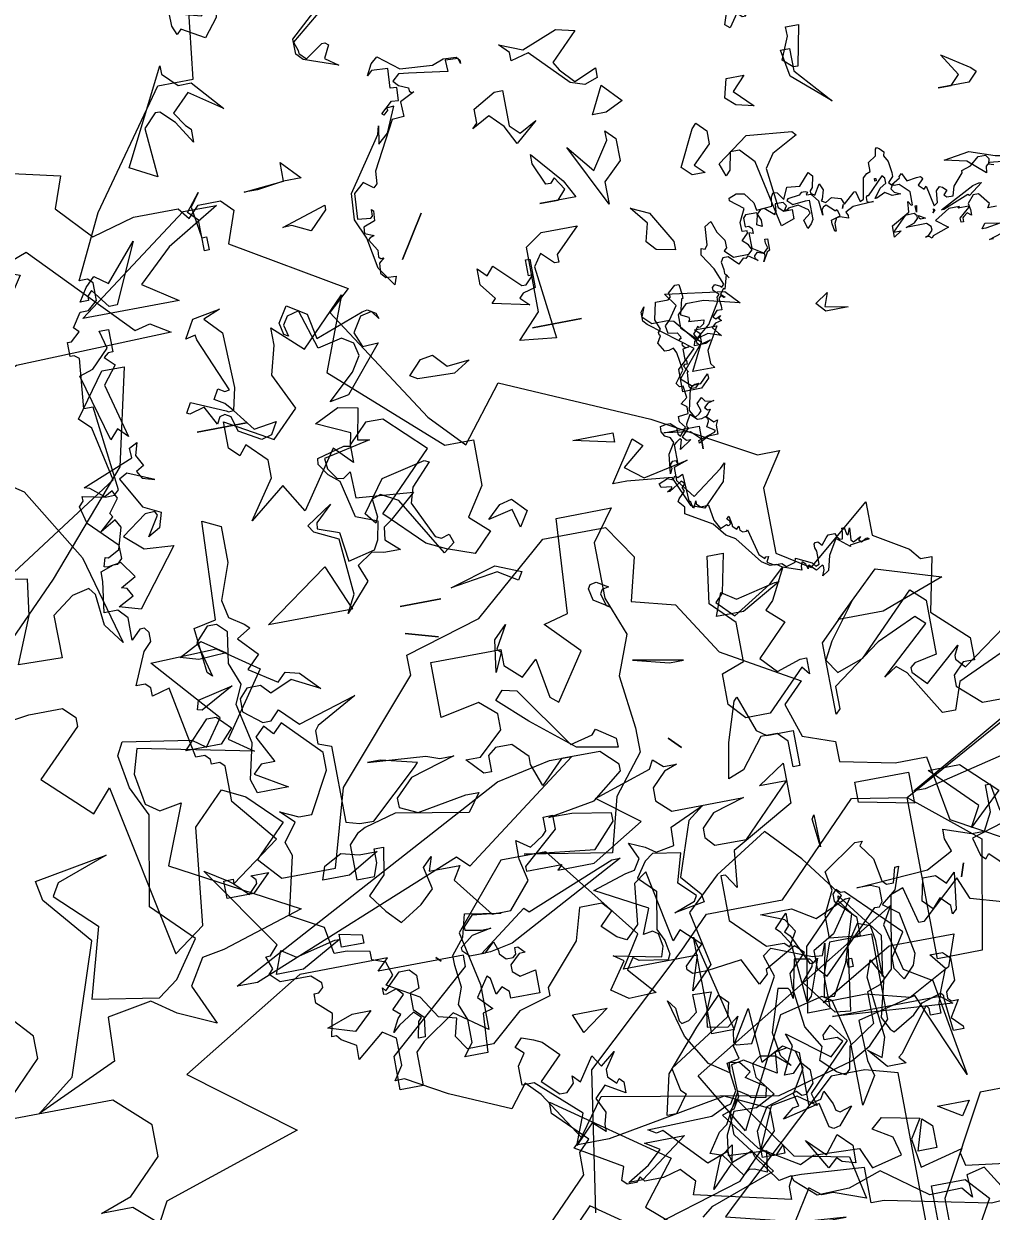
# Model space of a CAD drawing. Header units: millimetres. Extents: x 1418 to 1811, y 1796 to 1956.
# Drawn here: x 1469.294 to 1469.794, y 1890.23 to 1890.844 of the extents above; entities that cross this region are included whole.
import ezdxf

# ---------------------------------------------------------------- set-up
doc = ezdxf.new("R2010")
doc.units = ezdxf.units.MM
doc.layers.add('ARBRE', color=251, linetype='Continuous', lineweight=13)
doc.layers.add('PA6_TEXTO', color=3, linetype='Continuous', lineweight=18)
doc.styles.add('200 Médio', font='arial.ttf', dxfattribs={"height": 0.75})
doc.styles.add('ARIAL', font='ARIAL', dxfattribs={"height": 0.2})
doc.dimstyles.new('AQ250', dxfattribs={"dimscale": 10, "dimtxt": 0.05, "dimasz": 0.03, "dimexe": 0.03, "dimexo": 0.025, "dimgap": 0.025, "dimtad": 1, "dimzin": 0, "dimdsep": 46, "dimtxsty": 'ARIAL', "dimblk": 'ARCHTICK', "dimcen": 0.09, "dimdle": 0.03, "dimclrt": 7, "dimadec": 0, "dimazin": 0, "dimtfac": 1, "dimtix": 1, "dimtmove": 2, "dimatfit": 3, "dimldrblk": 'OPEN90', "dimfxl": 1, "dimtvp": 1, "dimtolj": 1, "dimtzin": 0, "dimarcsym": 0})

# ---------------------------------------------------------------- blocks, each defined once
blk = doc.blocks.new('_ArchTick')
at = {"color": 0, "linetype": 'ByBlock', "const_width": 0.15}
blk.add_lwpolyline([(-0.5, -0.5), (0.5, 0.5)], dxfattribs=at)
blk = doc.blocks.new('*D8')
at = {"layer": 'Defpoints', "color": 0, "transparency": 16777216}
for p in [(1464.48233, 1893.25222), (1464.44773, 1891.83091), (1525.82798, 1890.3369)]:
    blk.add_point(p, dxfattribs=at)
at = {"layer": 'PA6_TEXTO', "color": 0, "lineweight": -2, "transparency": 16777216}
for p, q in [((1464.45381, 1892.08084), (1464.48963, 1893.55213)), ((1526.16249, 1891.7509), (1464.18241, 1893.25952)), ((1525.83407, 1890.58682), (1525.86988, 1892.05811))]:
    blk.add_line(p, q, dxfattribs=at)
at = {"layer": 'PA6_TEXTO', "color": 0, "lineweight": -2, "transparency": 16777216, "xscale": 0.3, "yscale": 0.3, "zscale": 0.3}
for p, rotation in [((1464.48233, 1893.25222), 178.6056793841393), ((1525.86258, 1891.7582), 358.6056793841393)]:
    blk.add_blockref('_ArchTick', p, dxfattribs=dict(at, rotation=rotation))
at = {"layer": 'PA6_TEXTO', "color": 7, "transparency": 16777216, "insert": (1495.18785, 1893.13795), "char_height": 0.75, "attachment_point": 5, "rotation": 358.60568, "style": '200 Médio'}
blk.add_mtext('\\A1;61.40', dxfattribs=at)
blk = doc.blocks.new('_Open90')
at = {"color": 0, "linetype": 'ByBlock', "lineweight": -2}
for p, q in [((-0.5, 0.5), (0, 0)), ((0, 0), (-1, 0)), ((0, 0), (-0.5, -0.5))]:
    blk.add_line(p, q, dxfattribs=at)
blk = doc.blocks.new('WMF26', base_point=(0, 0.0008))
at = {"color": 85}
blk.add_lwpolyline([(10.75, -10.8381), (10.6776, -11.2893), (10.3277, -11.6096), (10.2264, -11.7108), (9.9786, -11.7108), (9.7028, -11.9875), (9.5274, -11.9578), (8.756, -12.3728), (8.3048, -12.4823), (8.0578, -12.5119), (7.8462, -12.4823), (7.6066, -12.162), (7.5342, -12.097), (7.4979, -12.1332), (7.6066, -12.5119), (7.395, -12.5119), (7.3226, -12.4461), (6.6606, -12.6568), (6.2095, -12.6857), (5.4018, -12.5119), (5.3005, -12.5119), (5.3005, -12.2345), (4.8123, -12.1983), (4.7398, -12.1983), (4.7028, -12.2715), (4.7028, -12.3728), (3.9684, -12.1983), (4.0046, -12.097), (3.9033, -11.9875), (3.7642, -12.0245), (3.6193, -12.0245), (3.5897, -11.9875), (3.5534, -12.0245), (3.481, -12.0245), (3.4448, -11.9875), (3.481, -11.8854), (3.1319, -11.6746), (3.2043, -11.6096), (2.9574, -11.2234), (2.8544, -11.1139), (2.7169, -11.2893), (2.2584, -11.0851), (1.9455, -10.9106), (1.873, -10.9106), (1.9455, -10.8019), (1.9455, -10.5903), (1.8434, -10.5245), (1.6326, -10.699), (1.6326, -10.5903), (1.5231, -10.5245), (1.4943, -10.4882), (1.4581, -10.4882), (1.4943, -10.3145), (1.3848, -10.2116), (1.3848, -10.1391), (1.4219, -10.1391), (1.4581, -10.1029), (1.4581, -10.0667), (1.3848, -10.0008), (1.1452, -10.0008), (1.072, -9.9284), (1.1082, -9.8921), (1.072, -9.7892), (1.1082, -9.7892), (1.1749, -9.7168), (0.7237, -9.0548), (0.8974, -9.1643), (0.9345, -9.1931), (1.3198, -8.9165), (1.0357, -8.5666), (1.0357, -8.2908), (0.9995, -8.2546), (0.9345, -8.2546), (0.9345, -8.2183), (0.8974, -8.1813), (0.825, -8.1813), (0.7237, -7.6214), (0.5846, -7.6577), (0.5846, -7.5918), (0.5483, -7.5556), (0.4759, -7.5556), (0.5846, -7.3078), (0.6496, -7.2427), (0.6496, -7.1703), (0.6208, -7.1332), (0.5846, -7.1332), (0.5121, -7.2065), (0.5121, -7.0319), (0.4462, -6.9595), (0.3376, -6.9595), (0.3738, -6.7191), (0.3738, -6.6458), (0.4759, -6.6096), (0.5121, -6.6096), (0.5483, -6.5734), (0.5483, -6.4713), (0.3376, -6.2605), (0.3013, -6.1222), (0.3376, -6.0851), (0.3376, -6.0489), (0.5121, -6.0851), (0.5846, -6.0851), (0.6208, -6.0489), (0.5483, -5.387), (0.4759, -5.387), (0.5121, -5.0016), (0.4759, -4.972), (0.4462, -4.972), (0.4462, -4.8633), (0.4759, -4.8633), (0.5483, -4.7975), (0.5121, -4.7612), (0.5846, -4.6517), (0.6496, -4.6517), (0.7237, -4.5867), (0.7237, -4.4484), (0.6866, -4.4122), (0.6208, -4.4122), (0.8612, -3.9239), (1.4943, -3.0512), (1.771, -3.0512), (1.8434, -2.4543)], dxfattribs=at)
at = {"color": 63}
for points in [[(2.8437, -2.7013), (2.5819, -2.9137), (2.6066, -2.9829), (2.6066, -3.0076), (2.656, -3.057), (2.7943, -2.9631), (2.819, -2.9631), (2.8437, -2.9829), (2.7943, -3.0817), (2.8931, -3.1517), (2.6313, -3.057), (2.5819, -3.0076), (2.5819, -2.889), (2.819, -2.6766)], [(2.0328, -2.6181), (1.9233, -2.7565), (1.7495, -2.6544), (1.7125, -2.6906), (1.6837, -2.6181), (1.6837, -2.5161), (1.9233, -2.5819), (1.9957, -2.5161), (1.9957, -2.3786), (2.0624, -2.3786), (2.0328, -2.6181), (2.0328, -2.6181)], [(1.6475, -3.0759), (1.7495, -3.0759), (1.9595, -3.3163), (1.7125, -3.1426), (1.5742, -3.2801), (1.6475, -3.3896), (1.6837, -3.4258), (1.6837, -3.5271), (1.5742, -3.3534), (1.4721, -3.2513), (1.4359, -3.2513), (1.3346, -3.3534), (1.3634, -3.7387), (1.1601, -3.63), (1.538, -2.9022), (1.538, -2.9672), (1.6475, -3.0759), (1.6475, -3.0759)], [(2.8569, -4.5002), (2.791, -4.3446), (2.805, -4.1405), (3.0874, -3.7321), (3.1055, -3.6671), (3.0825, -3.8054), (3.164, -3.7346), (3.2513, -3.5394), (3.1879, -3.5452), (3.1994, -3.56), (3.1607, -3.5946), (3.1484, -3.5806), (3.2406, -3.4991), (3.2933, -3.5032), (3.2999, -3.4036), (3.248, -3.3995), (3.2587, -3.2472), (3.1327, -3.2389), (3.0932, -3.2727), (3.1385, -3.1887), (3.192, -3.1426), (3.3493, -3.2669), (3.602, -3.2842), (3.6909, -3.2513), (3.7905, -3.2579), (3.8152, -3.2859), (3.8136, -3.3122), (3.8029, -3.2719), (3.7033, -3.2653), (3.7074, -3.355), (3.4077, -3.3106), (3.3311, -3.3023), (3.2776, -3.3493), (3.3147, -3.3912), (3.3871, -3.4225), (3.3879, -3.4464), (3.4003, -3.4604), (3.4209, -3.4612), (3.3056, -3.5172), (3.3106, -3.6316), (3.2183, -3.6382), (3.0183, -4.0046), (3.0117, -4.1042), (2.9837, -4.1289), (2.9104, -4.0738), (2.8289, -4.1446), (2.8149, -4.3438), (2.917, -4.3537), (2.931, -4.3413), (2.9351, -4.2887), (2.9475, -4.3027), (2.9401, -4.3784), (2.8495, -4.413), (2.8462, -4.4599), (2.9178, -4.4912), (2.8833, -4.5019), (2.8693, -4.5142), (2.9236, -4.6048), (2.9195, -4.6575), (2.9318, -4.6715), (2.959, -4.6731), (2.9187, -4.7077), (2.9112, -4.7835), (2.9458, -4.823), (3.0249, -4.8287), (3.0043, -4.8913), (2.9005, -4.7431), (2.8569, -4.5002), (2.8569, -4.5002)], [(5.9402, -3.1862), (6.0415, -3.36), (6.0127, -3.36), (5.9765, -3.3237), (5.904, -3.4258), (5.8678, -3.397), (5.9402, -3.1862), (5.9402, -3.1862)], [(6.2531, -3.7461), (6.3255, -3.5715), (6.3255, -3.4983), (6.4276, -3.4983), (6.3618, -3.8111), (6.3255, -3.8111), (6.2531, -3.7461), (6.2531, -3.7461)], [(4.8477, -3.6769), (4.986, -3.8227), (4.8477, -3.8877), (4.739, -3.8877), (4.8477, -3.6769), (4.8477, -3.6769)], [(6.3255, -3.8408), (6.5734, -4.1248), (6.2893, -3.877), (6.2531, -3.6662), (6.3255, -3.6662), (6.3255, -3.8408), (6.3255, -3.8408)], [(2.3094, -3.9494), (2.0986, -3.9783), (1.9957, -3.9783), (2.3094, -3.9494), (2.3094, -3.8045), (2.4469, -3.9494), (2.3094, -3.9494), (2.3094, -3.9494)], [(5.8381, -3.9132), (5.9765, -4.0515), (5.8381, -4.0153), (5.7657, -3.9494), (5.8019, -3.8045), (5.9402, -3.8045), (5.8381, -3.9132), (5.8381, -3.9132)], [(1.6112, -4.2623), (1.6475, -4.2623), (1.6475, -4.3644), (1.6112, -4.3644), (1.6112, -4.1248), (1.538, -4.0515), (1.6475, -3.9132), (1.5742, -4.0153), (1.6112, -4.2623), (1.6112, -4.2623)], [(7.4938, -4.1767), (7.5663, -4.1042), (7.4576, -3.9289), (7.6684, -4.068), (7.7046, -4.1042), (7.6321, -4.1767), (7.3917, -4.1767), (7.4938, -4.1767), (7.4938, -4.1767)], [(6.7224, -10.4232), (6.482, -10.3507), (6.4095, -10.1754), (6.0975, -10.4594), (6.0596, -10.4594), (5.9872, -10.1754), (5.8859, -10.2116), (5.7838, -10.7723), (5.6751, -10.8744), (5.5722, -10.9106), (5.5722, -11.1584), (5.3623, -11.2959), (5.3252, -11.4704), (5.289, -11.5067), (5.2239, -11.4704), (5.1144, -11.3618), (5.1507, -11.2597), (5.0486, -11.0851), (5.0123, -10.7723), (5.0123, -10.6628), (5.1507, -10.5245), (5.0848, -10.4594), (4.8378, -10.5977), (4.8378, -10.634), (4.7654, -10.699), (4.6633, -10.4882), (4.3866, -10.5245), (4.2771, -10.5245), (4.2409, -10.4882), (4.2409, -10.4594), (4.3866, -10.3145), (4.2409, -10.1754), (4.1759, -10.2478), (4.0664, -9.688), (3.9651, -9.7604), (3.9289, -10.0733), (3.826, -10.1754), (3.7535, -10.1391), (3.6514, -10.037), (3.7535, -9.9358), (3.6885, -9.8625), (3.5139, -9.8625), (3.4415, -10.1103), (3.164, -10.4232), (3.164, -10.4882), (2.9162, -10.5607), (2.6692, -10.7723), (2.465, -10.7723), (2.3926, -10.6628), (2.4288, -10.5245), (2.2913, -10.4882), (2.1818, -10.3145), (1.9414, -10.1754), (2.0072, -10.1103), (1.971, -10.0008), (1.8689, -9.9646), (1.8689, -9.8996), (1.6944, -9.8625), (1.5931, -9.8625), (1.5561, -9.6517), (1.3091, -9.5134), (1.4178, -9.0622), (1.3815, -8.9527), (1.4836, -8.8144), (1.3815, -8.7132), (1.5198, -8.7782), (1.6219, -8.7782), (1.7965, -8.4653), (1.7965, -8.327), (1.5198, -8.043), (1.4466, -8.1154), (1.3815, -8.043), (1.3091, -8.1154), (1.4178, -8.327), (1.3091, -8.327), (1.2432, -8.3929), (1.4836, -8.5378), (1.2432, -8.5378), (1.207, -8.4291), (1.2728, -8.1525), (1.207, -7.8396), (1.2728, -7.6939), (1.207, -7.5193), (1.2432, -7.2789), (1.1708, -7.2065), (1.0975, -7.2065), (0.9962, -7.3152), (1.0687, -7.5918), (1.0324, -7.5556), (0.9962, -7.2065), (1.1708, -7.1703), (1.207, -6.4054), (1.3453, -6.4713), (1.3453, -6.7553), (1.2432, -7.0319), (1.2728, -7.1703), (1.3815, -7.2427), (1.4178, -7.2789), (1.3091, -7.344), (1.4466, -7.4905), (1.3453, -7.5918), (1.5561, -7.7301), (1.6219, -7.6643), (1.7306, -7.6939), (1.8689, -7.8396), (1.6582, -7.7301), (1.4836, -7.8034), (1.4178, -7.7301), (1.3091, -7.7301), (1.2432, -7.8034), (1.2432, -7.9055), (1.3815, -8.0142), (1.4466, -8.0142), (1.5198, -7.9417), (1.6582, -8.0792), (2.1167, -7.9417), (1.7965, -8.1154), (1.7677, -8.1525), (1.7677, -8.2546), (1.8689, -8.2908), (1.8689, -8.8869), (1.971, -8.9165), (2.0805, -8.9165), (2.465, -8.5666), (2.4955, -8.5378), (2.2188, -8.4653), (2.1167, -8.4653), (2.5679, -8.5016), (2.6692, -8.5378), (2.7787, -8.5378), (2.4288, -8.6407), (2.2913, -8.7782), (2.2913, -8.8506), (2.4288, -8.9165), (2.8149, -8.8506), (2.9162, -8.8506), (2.8149, -8.989), (2.2551, -8.8869), (2.0072, -8.9527), (1.9414, -8.989), (1.8689, -9.0622), (1.8689, -9.3381), (2.0072, -9.3381), (2.0443, -9.2368), (2.0443, -9.1281), (2.1167, -9.1281), (2.0805, -9.3381), (1.9414, -9.4772), (2.0443, -9.6155), (2.1456, -9.7242), (2.3201, -9.6155), (2.4288, -9.5134), (2.3926, -9.3381), (2.465, -9.2656), (2.4288, -9.3751), (2.6692, -9.3751), (2.6041, -9.4772), (2.8437, -9.7892), (2.9903, -9.7892), (3.164, -9.5859), (3.1278, -9.4113), (3.1278, -9.2656), (3.2299, -9.3381), (3.3385, -9.2656), (3.3674, -9.2368), (3.3674, -9.1281), (3.4415, -9.1281), (3.4415, -9.2368), (3.164, -9.4772), (3.164, -9.5134), (3.4415, -9.5134), (3.4044, -9.5496), (3.6885, -9.5496), (4.1026, -9.3018), (3.7897, -9.0622), (4.2409, -8.9165), (4.2771, -8.8506), (4.3504, -8.9165), (4.4525, -8.9165), (4.3504, -8.9527), (4.2409, -9.0622), (4.2409, -9.1643), (4.3504, -9.2656), (4.9111, -9.2656), (4.6633, -9.3381), (4.5612, -9.4401), (4.5612, -9.5134), (4.627, -9.5859), (4.874, -9.5859), (5.2602, -9.2006), (5.0486, -9.2006), (5.2602, -9.0622), (5.2602, -9.3751), (4.7654, -9.6517), (4.7365, -9.9358), (4.6633, -9.8255), (4.627, -9.8255), (4.627, -10.1754), (4.874, -10.4232), (5.0123, -10.4232), (5.0486, -10.4594), (5.1144, -10.3507), (5.0486, -10.2478), (4.874, -10.1754), (5.1144, -10.1754), (5.289, -10.284), (5.536, -10.1754), (5.5722, -10.1754), (5.3985, -10.4232), (5.2239, -10.5245), (5.2239, -10.6628), (5.289, -10.736), (5.7476, -10.284), (5.7838, -10.284), (5.8126, -10.2478), (5.8126, -10.1391), (5.7476, -10.1103), (5.6389, -10.1103), (6.1987, -10.0733), (6.4095, -9.9646), (6.3733, -9.8625), (6.3733, -9.7892), (6.5849, -9.8625), (6.6862, -9.8625), (6.7586, -9.7242), (6.7586, -9.5134), (6.7948, -9.5134), (6.8311, -9.7242)], [(6.8311, -9.8255), (6.5849, -9.8996), (6.6211, -10.037), (6.6573, -10.0733), (6.6862, -10.037), (6.8969, -10.2478)], [(4.6723, -4.3101), (4.8115, -4.0993), (4.8115, -4.0268), (4.8839, -4.0993), (4.8839, -4.273), (4.739, -4.4122), (4.739, -4.5867), (4.4986, -4.0993), (4.6723, -4.3101), (4.6723, -4.3101)], [(4.3603, -4.4846), (4.4253, -4.4122), (4.3603, -4.3101), (4.3241, -4.3463), (4.2878, -4.3463), (4.2146, -4.1717), (4.2146, -4.0993), (4.4253, -4.3463), (4.4986, -4.4846), (4.2146, -4.4846), (4.3603, -4.4846), (4.3603, -4.4846)], [(5.3351, -4.4122), (5.4734, -4.1355), (5.5096, -4.0993), (5.5821, -4.1717), (5.5821, -4.273), (5.4372, -4.4122), (5.5096, -4.4846), (5.4075, -4.4846), (5.3351, -4.4122), (5.3351, -4.4122)], [(0.811, -4.6484), (0.7015, -4.5027), (0.6644, -4.5398), (0.6644, -4.576), (0.5994, -4.576), (0.6644, -4.4739), (0.7377, -4.4006), (0.8398, -4.4739), (1.0868, -4.1899), (0.876, -4.6484), (0.811, -4.6484), (0.811, -4.6484)], [(3.304, -4.3875), (3.0973, -4.7127), (3.304, -4.3875), (3.304, -4.3875)], [(4.8889, -6.482), (4.8707, -6.4424), (4.8304, -6.4219), (4.8098, -6.3823), (4.8098, -6.342), (4.86, -6.3321), (4.8889, -6.3321), (4.9308, -6.3716), (4.9308, -6.4219), (4.9498, -6.4424), (5, -6.3823), (4.9605, -6.3321), (4.9605, -6.2918), (5.0395, -6.2819), (5.0395, -6.2317), (5, -6.1996), (5.0502, -6.1601), (5.0395, -6.0695), (5.0107, -6.0695), (4.9893, -6.0398), (5.0609, -5.9485), (5.0395, -5.8077), (5.0214, -5.7682), (4.9811, -5.7789), (4.9498, -5.7789), (4.9103, -5.7072), (4.9391, -5.6562), (4.9308, -5.6463), (4.9308, -5.6274), (4.9498, -5.606), (4.921, -5.5269), (4.9498, -5.3952), (5.0502, -5.3952), (5.0708, -5.3763), (5.0609, -5.345), (5.121, -5.2947), (5.1507, -5.2947), (5.1614, -5.3763), (5.1614, -5.4059), (5.1507, -5.4059), (5.121, -5.5269), (5.182, -5.5557), (5.182, -5.5771), (5.1712, -5.5878), (5.2915, -5.5961), (5.2832, -5.6274), (5.2519, -5.6463), (5.2412, -5.6463), (5.233, -5.6381), (5.2124, -5.6669), (5.191, -5.6891), (5.2124, -5.7286), (5.3227, -5.6381), (5.4232, -5.4767), (5.4232, -5.4454), (5.4421, -5.4265), (5.4026, -5.387), (5.4026, -5.3656), (5.4232, -5.345), (5.4635, -5.3656), (5.4734, -5.3763), (5.4923, -5.3557), (5.4421, -5.2248), (5.3631, -5.1037), (5.373, -5.0535), (5.4026, -5.0634), (5.4232, -5.0346), (5.4339, -4.8921), (5.4841, -4.8633), (5.5137, -4.9531), (5.564, -5.0239), (5.564, -5.0848), (5.5426, -5.1037), (5.6035, -5.1638), (5.7253, -5.1638), (5.755, -5.135), (5.736, -5.093), (5.6941, -5.0535), (5.7443, -5.0033), (5.7443, -4.9844), (5.7048, -4.9844), (5.7048, -4.9127), (5.755, -4.8123), (5.6545, -4.7324), (5.6545, -4.7118), (5.7146, -4.6904), (5.7756, -4.7011), (5.8365, -4.7826), (5.8447, -4.8419), (5.9657, -4.8337), (5.9765, -4.7621), (5.9954, -4.7324), (6.0267, -4.7407), (6.0662, -4.8016), (6.1074, -4.7118), (6.2078, -4.7217), (6.2893, -4.632), (6.3181, -4.6616), (6.2975, -4.7514), (6.2786, -4.7719), (6.2786, -4.7909), (6.3082, -4.8123), (6.3576, -4.7324), (6.3791, -4.7826), (6.3576, -4.8526), (6.3478, -4.8633), (6.3791, -4.8839), (6.4293, -4.8526), (6.4984, -4.8732), (6.519, -4.9234), (6.6096, -4.8419), (6.6203, -4.8419), (6.6409, -4.9234), (6.6705, -4.9127), (6.7001, -4.7514), (6.7314, -4.7217), (6.7602, -4.7118), (6.7602, -4.6402), (6.8212, -4.6007), (6.8319, -4.5505), (6.8418, -4.5398), (6.8607, -4.5505), (6.892, -4.5818), (6.8821, -4.6114), (6.9109, -4.6616), (6.9216, -4.7514), (6.9216, -4.7826), (6.8821, -4.8222), (6.901, -4.8419), (6.9718, -4.8016), (6.9718, -4.7909), (6.9932, -4.7719), (7.0229, -4.8337), (7.1019, -4.8222), (7.134, -4.8222), (7.1439, -4.8337), (7.1439, -4.8419), (7.1019, -4.8839), (7.1439, -4.9234), (7.1629, -4.9028), (7.1941, -5.0634), (7.2238, -5.0428), (7.2345, -4.9531), (7.2633, -4.9234), (7.2839, -4.9341), (7.3135, -4.9629), (7.2839, -4.9926), (7.3028, -5.0132), (7.353, -5.0132), (7.3744, -4.9424), (7.4543, -4.8526), (7.4543, -4.8337), (7.5259, -4.8123), (7.5967, -4.7514), (7.6552, -4.7514), (7.6766, -4.7826), (7.6659, -4.8222), (7.7054, -4.8337)], [(7.5967, -5.3952), (7.5655, -5.3952), (7.6659, -5.3656)], [(7.6659, -5.2865), (7.5547, -5.3054), (7.5259, -5.3054), (7.5547, -5.2651), (7.7161, -5.2947)], [(7.6659, -5.154), (7.5967, -5.154), (7.6157, -5.1243), (7.5465, -5.0346), (7.5045, -5.0346), (7.4543, -5.093), (7.465, -5.1433), (7.465, -5.1852), (7.4354, -5.1638), (7.4033, -5.1852), (7.395, -5.1935), (7.395, -5.2248), (7.3744, -5.2248), (7.3744, -5.1935), (7.4543, -5.1243), (7.4543, -5.1136), (7.3744, -5.1136), (7.3843, -5.1037), (7.3028, -5.1037), (7.1843, -5.1745), (7.274, -5.2437), (7.1439, -5.2865), (7.134, -5.3054), (7.1126, -5.2865), (7.0838, -5.2865), (7.1126, -5.2758), (7.1439, -5.2437), (7.1439, -5.2141), (7.1126, -5.1852), (6.9513, -5.1852), (7.0229, -5.1638), (7.0517, -5.135), (7.0517, -5.1136), (7.0336, -5.093), (6.9611, -5.093), (6.8508, -5.2042), (6.9109, -5.2042), (6.8508, -5.2437), (6.8508, -5.154), (6.9932, -5.0741), (7.0015, -4.9926), (7.0229, -5.0239), (7.0336, -5.0239), (7.0336, -4.9234), (6.9611, -4.8526), (6.9216, -4.8526), (6.9109, -4.8419), (6.892, -4.8732), (6.9109, -4.9028), (6.9611, -4.9234), (6.892, -4.9234), (6.8418, -4.8921), (6.771, -4.9234), (6.7602, -4.9234), (6.8105, -4.8526), (6.8607, -4.8222), (6.8607, -4.7826), (6.8418, -4.7621), (6.71, -4.8921), (6.7001, -4.8921), (6.6911, -4.9028), (6.6911, -4.9341), (6.71, -4.9424), (6.7413, -4.9424), (6.5808, -4.9531), (6.519, -4.9844), (6.5297, -5.0132), (6.5297, -5.0346), (6.4688, -5.0132), (6.44, -5.0132), (6.4186, -5.0535), (6.4186, -5.1136), (6.4079, -5.1136), (6.398, -5.0535), (6.398, -5.0239), (6.4688, -5.0033), (6.4581, -4.9629), (6.4482, -4.9531), (6.44, -4.9629), (6.3791, -4.9028), (6.3576, -4.9127), (6.3395, -4.9341), (6.3395, -4.9737), (6.3288, -4.8633), (6.2893, -4.8123), (6.2786, -4.8016), (6.2473, -4.8016), (6.2473, -4.7909), (6.258, -4.7826), (6.2391, -4.7719), (6.2078, -4.7719), (6.1889, -4.7909), (6.0967, -4.8016), (6.0884, -4.8123), (6.1279, -4.8526), (6.2284, -4.8419), (6.258, -4.8419), (6.258, -4.9926), (6.2391, -5.0239), (6.2078, -5.0535), (6.1889, -4.9844), (6.2473, -4.9424), (6.2391, -4.9127), (6.1675, -4.8633), (6.0884, -4.8732), (6.0769, -4.8839), (6.0563, -4.8839), (6.0769, -4.8526), (6.0563, -4.8222), (5.9954, -4.8222), (5.9872, -4.8839), (5.9765, -4.8921), (5.9765, -4.9028), (5.9056, -4.8419), (5.876, -4.8419), (5.8447, -4.8732), (5.8653, -4.9234), (5.8653, -4.9737), (5.8258, -4.9531), (5.8447, -4.8839), (5.8447, -4.8633), (5.755, -4.8633), (5.736, -4.8839), (5.736, -4.9531), (5.7649, -4.9531), (5.7863, -4.9737), (5.7863, -5.0132), (5.755, -5.0033), (5.755, -5.1243), (5.8365, -5.1745), (5.8447, -5.1745), (5.876, -5.1433), (5.8653, -5.1037), (5.8653, -5.0741), (5.8867, -5.0741), (5.8867, -5.1638), (5.8653, -5.1745), (5.8258, -5.2437), (5.8447, -5.2042), (5.8447, -5.1852), (5.7945, -5.1638), (5.7863, -5.1638), (5.7649, -5.1852), (5.7649, -5.2042), (5.7863, -5.2248), (5.7146, -5.1745), (5.6941, -5.1935), (5.6751, -5.1852), (5.6356, -5.2248), (5.564, -5.154), (5.5236, -5.154), (5.503, -5.1852), (5.5137, -5.2437), (5.5137, -5.2758), (5.5426, -5.3153), (5.5236, -5.2865), (5.4923, -5.3952), (5.4841, -5.387), (5.4528, -5.4265), (5.4841, -5.4561), (5.4734, -5.4561), (5.4528, -5.4372), (5.4339, -5.4561), (5.4421, -5.5162), (5.4421, -5.5459), (5.4026, -5.5459), (5.3631, -5.5878), (5.3837, -5.606), (5.4232, -5.5878), (5.4026, -5.606), (5.4232, -5.6274), (5.373, -5.6381), (5.3417, -5.6669), (5.3837, -5.7179), (5.4026, -5.7393), (5.3022, -5.7072), (5.2223, -5.7286), (5.2017, -5.7476), (5.2017, -5.7575), (5.2223, -5.7789), (5.3129, -5.7575), (5.2725, -5.7789), (5.182, -5.7789), (5.191, -5.7476), (5.2017, -5.7393), (5.0609, -5.5664), (5.0214, -5.5557), (4.9893, -5.5878), (5, -5.6463), (5.0708, -5.6562), (5.0897, -5.6891), (5.0897, -5.7072), (5.0815, -5.7072), (5.0708, -5.7179), (5.1004, -5.7393), (5.0897, -5.7476), (5.0897, -5.7575), (5.1111, -5.7789), (5.14, -5.7789), (5.0897, -5.7896), (5.0897, -5.8686), (5.1004, -5.8793), (5.1004, -5.9081), (5.0815, -5.9081), (5.0708, -5.9188), (5.1004, -5.969), (5.0897, -5.969), (5.0815, -6.0489), (5.0815, -6.0802), (5.0897, -6.0901), (5.1317, -6.0695), (5.1614, -6.0695), (5.1317, -6.0999), (5.0897, -6.0999), (5.0502, -6.2605), (5.0708, -6.3), (5.0897, -6.3214), (5.121, -6.3), (5.14, -6.2819), (5.121, -6.221), (5.1614, -6.1815), (5.182, -6.2103), (5.2223, -6.221), (5.2519, -6.221), (5.2017, -6.2317), (5.1712, -6.2605), (5.191, -6.2819), (5.2124, -6.2819), (5.191, -6.3107), (5.1712, -6.3321), (5.2223, -6.3823), (5.2519, -6.3716), (5.233, -6.4112), (5.233, -6.482), (5.1614, -6.482), (5.0815, -6.5231), (5.0815, -6.5009), (5.2124, -6.4614), (5.2223, -6.4507), (5.1614, -6.4112), (5.182, -6.3716), (5.182, -6.3502), (5.1614, -6.3321), (5.1317, -6.342), (5.1004, -6.342), (5.0502, -6.2918), (5.0107, -6.3609), (5.0107, -6.3823), (5.0214, -6.3922), (4.9605, -6.4507), (4.9893, -6.482), (5.0214, -6.482), (4.9308, -6.5437), (4.9498, -6.4721), (4.9391, -6.4614), (4.9103, -6.482), (4.8889, -6.5009), (4.8889, -6.6524), (4.8806, -6.6236), (4.8493, -6.6236), (4.8304, -6.6442), (4.8386, -6.6738), (4.8205, -6.7133), (4.8386, -6.5627), (4.8889, -6.482), (4.8889, -6.482)], [(4.0524, -5.3013), (4.0524, -4.7958), (4.1833, -4.7044), (4.4657, -4.7044), (4.2747, -4.8946), (4.2747, -4.9539), (4.2425, -4.9539), (4.1503, -4.8625), (4.0853, -4.9539), (4.1503, -5.5236), (3.8696, -5.4907), (4.0524, -5.3013), (4.0524, -5.3013)], [(6.7915, -4.7909), (6.7817, -4.7909), (6.7817, -4.7719), (6.7915, -4.7719), (6.7915, -4.7909), (6.7915, -4.7909)], [(0.7739, -4.9975), (0.7377, -4.9975), (0.7015, -5.0272), (0.7739, -5.0996), (0.6644, -5.2371), (0.7739, -5.6595), (0.7015, -5.587), (0.6356, -5.6595), (0.4899, -5.1358), (0.5994, -5.0996), (0.7377, -4.9613), (0.7015, -4.823), (0.7739, -4.823), (0.7739, -4.9975), (0.7739, -4.9975)], [(1.6442, -5.4405), (1.6046, -5.6125), (1.7347, -5.783), (1.9109, -5.7566), (1.8558, -5.8521), (1.7759, -5.8735), (1.6104, -5.7772), (1.5775, -5.6578), (1.5322, -5.6315), (1.4927, -5.6422), (1.4639, -5.6932), (1.3865, -5.5467), (1.2679, -5.5788), (1.2473, -5.5673), (1.291, -5.4915), (1.547, -5.606), (1.5668, -5.6175), (1.6046, -5.6125), (1.5478, -5.5467), (1.4729, -5.503), (1.5165, -5.4273), (1.5668, -5.4561), (1.6046, -5.4512), (1.4268, -5.0255), (1.421, -4.9885), (1.3445, -5.0049), (1.426, -4.8642), (1.6055, -4.8329), (1.6425, -4.8279), (1.5108, -4.8798), (1.6318, -5.0091), (1.6442, -5.4405), (1.6442, -5.4405)], [(3.7461, -5.1383), (3.6481, -5.014), (3.6481, -4.8897), (3.7132, -4.9555), (3.7724, -4.8897), (3.9626, -5.079), (3.9956, -5.079), (4.0606, -5.014), (4.0277, -5.014), (4.0277, -4.8897), (4.0606, -4.8897), (4.0606, -5.112), (3.9626, -5.1383), (3.9297, -5.1712), (3.9956, -5.2363), (3.7132, -5.1712), (3.7461, -5.1383), (3.7461, -5.1383)], [(2.3481, -5.6858), (2.558, -5.4915), (2.6321, -5.3746), (2.6099, -5.275), (2.5243, -5.219), (2.3333, -5.2618), (2.2378, -4.9514), (2.1439, -4.9769), (2.1044, -5.0387), (2.125, -5.1284), (2.0937, -5.1095), (2.0739, -5.0189), (2.1521, -4.8963), (2.2995, -4.9901), (2.3374, -5.1869), (2.7186, -5.0502), (2.7581, -5.0412), (2.8199, -5.0799), (2.8347, -5.1243), (2.7894, -5.0609), (2.6988, -5.0807), (2.6247, -5.1968), (2.6717, -5.3137), (2.796, -5.3071), (2.4955, -5.6578), (2.3481, -5.6858), (2.3481, -5.6858)], [(6.4984, -4.9531), (6.5083, -4.9234), (6.4984, -4.9531), (6.4984, -4.9531)], [(7.5152, -4.9629), (7.5655, -4.9531), (7.586, -4.9531), (7.4757, -5.0346), (7.465, -5.0239), (7.2633, -5.1037), (7.2444, -5.1037), (7.5152, -4.9629), (7.5152, -4.9629)], [(7.0624, -5.0346), (7.0517, -5.0848), (7.0517, -5.0346), (7.0624, -5.0346), (7.0624, -5.0346)], [(7.0624, -5.135), (7.0624, -5.1136), (7.1126, -5.1433), (7.0731, -5.1433), (7.0624, -5.135), (7.0624, -5.135)], [(7.1843, -5.0848), (7.1941, -5.093), (7.1736, -5.1136), (7.1843, -5.1037), (7.1843, -5.0848), (7.1843, -5.0848)], [(3.0438, -5.6364), (2.9886, -5.601), (3.0907, -5.494), (3.1871, -5.4783), (3.2842, -5.5829), (3.4596, -5.5656), (3.3295, -5.6463), (3.0438, -5.6364), (3.0438, -5.6364)], [(6.1601, -5.6315), (6.2613, -5.5664), (6.2251, -5.6677), (6.3996, -5.7048), (6.2251, -5.7048), (6.1601, -5.6315), (6.1601, -5.6315)], [(5.2421, -5.7624), (5.2421, -5.6965), (5.2058, -5.6595), (5.3804, -5.6595), (5.2783, -5.8348), (5.2783, -5.9361), (5.3071, -5.9723), (5.1326, -5.9723), (5.2421, -5.7624), (5.2421, -5.7624)], [(0.5821, -6.8706), (0.5475, -6.8072), (0.5039, -6.794), (0.6241, -6.729), (0.5352, -6.6013), (0.4289, -6.6178), (0.4051, -6.6104), (0.4257, -6.5421), (0.4495, -6.5495), (0.5384, -6.5009), (0.5878, -6.3354), (0.5541, -6.272), (0.4322, -6.3412), (0.5401, -6.2465), (0.5236, -6.2152), (0.6018, -6.1115), (0.573, -6.0489), (0.5096, -6.0827), (0.4075, -5.9987), (0.3639, -5.9855), (0.7682, -5.8258), (0.764, -5.75), (0.8274, -5.7163), (0.7986, -5.8134), (0.8464, -5.9015), (0.783, -5.9361), (0.8184, -5.9946), (0.9106, -6.0226), (0.7089, -5.9353), (0.6447, -5.969), (0.7797, -6.2119), (0.9139, -6.2786), (0.8785, -6.3955), (0.7838, -6.4466), (0.8818, -6.2959), (0.8653, -6.2638), (0.7896, -6.2679), (0.592, -6.4103), (0.7319, -6.533), (0.9608, -6.5487), (0.6224, -6.9842), (0.4611, -6.9356), (0.5821, -6.8706), (0.5821, -6.8706)], [(1.2984, -5.7253), (1.6837, -5.7253), (1.2984, -5.7253), (1.2984, -5.7253)], [(3.0117, -6.2794), (2.8528, -6.4474), (2.8166, -6.5676), (2.9508, -6.8525), (2.9969, -6.8755), (3.0586, -6.8541), (3.0825, -6.9233), (2.9977, -6.9908), (2.7268, -6.5289), (2.5959, -6.4573), (2.5268, -6.4803), (2.5432, -6.6211), (2.5202, -6.6672), (2.4527, -6.5824), (2.6321, -6.3379), (2.9746, -6.2613), (3.0117, -6.2794), (3.0117, -6.2794)], [(3.5715, -6.7586), (3.3797, -6.8006), (3.4851, -6.7034), (3.5798, -6.6779), (3.6827, -6.7866), (3.6086, -6.9027), (3.5715, -6.7586), (3.5715, -6.7586)], [(5.8447, -7.6288), (5.8365, -7.619), (5.7863, -7.6503), (5.736, -7.6), (5.7253, -7.6083), (5.7253, -7.6288), (5.7146, -7.5893), (5.6941, -7.5687), (5.6858, -7.5687), (5.6751, -7.6), (5.6751, -7.6288), (5.5343, -7.5786), (5.4923, -7.5498), (5.4421, -7.5498), (5.3837, -7.5078), (5.2223, -7.2979), (5.1507, -7.2559), (5.0708, -7.1554), (4.8707, -7.0361), (4.8806, -6.9858), (4.8386, -6.9356), (4.8493, -6.9142), (4.8996, -6.864), (4.8889, -6.8343), (4.9103, -6.8138), (4.9103, -6.8031), (4.8889, -6.7841), (4.7892, -6.8451), (4.7703, -6.8451), (4.8098, -6.8245), (4.8098, -6.8138), (4.7291, -6.8031), (4.7192, -6.7742), (4.7892, -6.7446), (4.8304, -6.7635), (4.8493, -6.7339), (4.8707, -6.7528), (4.9103, -6.7339), (4.921, -6.9546), (4.9308, -6.9463), (4.9391, -6.9965), (4.9498, -7.0048), (4.9712, -6.9546), (4.9712, -6.976), (5, -7.0048), (5.0609, -7.0048), (5.0815, -7.1258), (5.121, -7.1974), (5.1712, -7.176), (5.182, -7.1867), (5.191, -7.1867), (5.2017, -7.176), (5.2017, -7.1554), (5.182, -7.1365), (5.2017, -7.1159), (5.2124, -7.1867), (5.2124, -7.1974), (5.2412, -7.2262), (5.2626, -7.2057), (5.2626, -7.2369), (5.2832, -7.2559), (5.3129, -7.2559), (5.3227, -7.2477), (5.373, -7.4494), (5.4133, -7.4889), (5.4232, -7.4782), (5.4421, -7.4782), (5.4232, -7.5185), (5.4734, -7.5498), (5.5343, -7.5498), (5.564, -7.5786), (5.6356, -7.558), (5.6438, -7.5284), (5.7649, -7.5893), (5.7863, -7.619), (5.8151, -7.6083), (5.8151, -7.5078), (5.8052, -7.4782), (5.8052, -7.4494), (5.8151, -7.4387), (5.8365, -7.4387), (5.8653, -7.4683), (5.9056, -7.4181), (5.9262, -7.3991), (5.9765, -7.3991), (5.9872, -7.428), (6.0061, -7.4494), (6.0267, -7.4494), (6.0374, -7.3991), (6.0374, -7.3679), (6.0563, -7.3679), (6.0662, -7.4181), (6.0769, -7.428), (6.0967, -7.3777), (6.0884, -7.4683), (6.1074, -7.4889), (6.1675, -7.4576), (6.1469, -7.4782), (6.1675, -7.4996), (6.2078, -7.4782), (6.2177, -7.4782), (6.2284, -7.4889), (6.0769, -7.5078), (6.0769, -7.5185), (5.9765, -7.4387), (5.9056, -7.558), (5.876, -7.6692), (5.8258, -7.7005), (5.8447, -7.6585), (5.8447, -7.6288), (5.8447, -7.6288)], [(3.3698, -7.209), (2.9985, -7.2649), (3.3591, -7.1587), (3.5567, -7.2411), (3.518, -7.302), (3.3698, -7.209), (3.3698, -7.209)], [(1.0283, -7.3135), (1.2053, -7.4354), (0.9888, -7.4469), (0.8497, -7.4049), (1.0283, -7.3135), (1.0283, -7.3135)], [(4.1767, -7.6363), (4.054, -7.558), (4.0342, -7.4675), (4.0532, -7.437), (4.1034, -7.4263), (4.189, -7.4807), (4.1388, -7.4914), (4.1199, -7.5226), (4.1454, -7.6165), (4.1767, -7.6363), (4.1767, -7.6363)], [(0.9271, -7.754), (1.2037, -7.6931), (0.9411, -7.8347), (0.9056, -7.8248), (0.9271, -7.754), (0.9271, -7.754)], [(3.3493, -8.1352), (3.681, -8.6177), (3.8548, -8.5748), (3.8893, -8.537), (4.0318, -8.6341), (4.0342, -8.7066), (3.7189, -8.6465), (3.3962, -8.3814), (3.1764, -8.178), (3.2389, -8.1105), (3.3493, -8.1352), (3.3493, -8.1352)], [(2.9541, -10.037), (2.7787, -10.0733), (2.7062, -10.0733), (3.0916, -9.7892), (3.1278, -9.8255), (3.826, -9.5496), (3.8926, -9.5496), (2.9541, -10.037), (2.9541, -10.037)], [(1.8327, -9.8255), (1.6582, -9.8255), (1.6582, -9.7242), (1.8327, -9.7604), (1.8327, -9.8255), (1.8327, -9.8255)], [(2.3563, -10.037), (2.3926, -10.0733), (2.3563, -10.037), (2.3563, -10.037)], [(6.482, -10.0733), (6.4457, -10.1754), (6.482, -10.0733), (6.482, -10.0733)], [(4.4237, -12.0863), (4.3767, -12.1209), (4.2442, -11.943), (4.1536, -11.9093), (4.2541, -11.7619), (4.3199, -11.7133), (4.4541, -11.4746), (4.5258, -11.5223), (4.5431, -11.5454), (4.6575, -11.5627), (4.6723, -11.4853), (4.5249, -11.3856), (4.5719, -11.3502), (4.5052, -11.2621), (4.4245, -11.2506), (4.4171, -11.328), (4.2689, -11.2276), (4.1256, -10.9863), (4.0474, -10.6957), (4.096, -10.7616), (4.1059, -10.8628), (4.1232, -10.8859), (4.1792, -10.8735), (4.2491, -10.8217), (4.2483, -10.6834), (4.3899, -10.6875), (4.3265, -10.8365), (4.3101, -10.9509), (4.4681, -10.9773), (4.5562, -10.9114), (4.4994, -11.0193), (4.4871, -11.1008), (4.5044, -11.1238), (4.6229, -11.137), (4.8921, -10.6603), (4.8378, -10.4907), (4.9037, -10.4421), (5.2058, -10.5648), (5.284, -10.5722), (5.3178, -10.4816), (5.2379, -10.89), (5.3153, -10.8974), (5.4495, -10.6587), (5.5648, -10.2964), (5.4808, -10.1844), (5.4874, -10.1441), (5.7558, -10.503), (5.7064, -10.8167), (5.7089, -10.5376), (5.6891, -10.4149), (5.5903, -10.3795), (5.4899, -10.5269), (5.4166, -11.0324), (5.298, -11.0193), (5.0955, -10.7492), (5.191, -10.6414), (5.2001, -10.6051), (5.182, -10.5821), (5.065, -10.5607), (5.0008, -10.8554), (4.9901, -10.792), (4.9761, -10.7731), (4.8996, -10.7574), (4.7942, -11.0827), (4.8213, -11.2663), (4.8905, -11.3593), (4.7843, -11.2654), (4.6657, -11.244), (4.6007, -11.2926), (4.6065, -11.3972), (4.7209, -11.5511), (4.5686, -11.6293), (4.3907, -11.6244), (4.3076, -11.7948), (4.2854, -11.9496), (4.5818, -11.9677), (4.5579, -12.1307), (4.464, -12.092), (4.4237, -12.0863), (4.4237, -12.0863)], [(5.4635, -10.634), (5.4998, -10.634), (5.4998, -10.699), (5.4635, -10.699), (5.4635, -10.634), (5.4635, -10.634)]]:
    blk.add_lwpolyline(points, dxfattribs=at)
at = {"color": 106}
for points in [[(4.3413, -3.3278), (4.2022, -3.3641), (4.2022, -3.2982), (4.1298, -3.2258), (4.3043, -3.2982), (4.5809, -3.1895), (4.7258, -3.2258), (4.5151, -3.4365), (4.5513, -3.5016), (4.6534, -3.6119), (4.8287, -3.5378), (4.8287, -3.6119), (4.7258, -3.6481), (4.6172, -3.6119), (4.3413, -3.3278), (4.3413, -3.3278)], [(3.9552, -3.7494), (3.8161, -3.8227), (3.8531, -3.7856), (3.8531, -3.6769), (4.0277, -3.5757), (4.0935, -3.5757), (4.0935, -3.8515), (4.166, -3.9239), (4.3043, -3.8515), (4.1298, -3.9972), (4.0565, -3.8515), (3.9552, -3.7494), (3.9552, -3.7494)], [(2.4469, -4.3644), (2.3094, -4.2985), (2.237, -4.2985), (2.586, -4.1899), (2.586, -4.2261), (2.4469, -4.3644), (2.4469, -4.3644)], [(6.2531, -4.3282), (6.0489, -4.4377), (5.9765, -4.5398), (6.0127, -4.8526), (6.0489, -4.8889), (6.1156, -4.8889), (6.1156, -4.9613), (6.0127, -4.9975), (5.904, -4.4739), (5.8019, -4.3644), (5.7295, -4.3644), (5.7006, -4.5027), (5.6644, -4.5398), (5.6274, -4.4377), (5.8744, -4.2623), (6.2243, -4.2985), (6.2531, -4.3282), (6.2531, -4.3282)], [(5.1762, -4.9613), (5.1762, -5.0272), (5.0305, -4.9975), (4.9654, -4.9251), (5.0016, -4.7859), (4.893, -4.6484), (5.0305, -4.7135), (5.1762, -4.9613), (5.1762, -4.9613)], [(7.7285, -4.7678), (7.7738, -4.7777), (7.8306, -4.7316), (7.9178, -4.8403), (7.838, -4.9037), (7.7746, -4.8238), (7.6725, -4.8131), (7.6437, -4.837), (7.6387, -4.888), (7.5062, -4.7703), (7.3341, -4.7316), (7.5342, -4.7011), (7.7285, -4.7678), (7.7285, -4.7678)], [(5.5903, -5.5212), (5.3145, -5.4487), (5.1762, -5.4487), (5.1029, -5.5212), (5.1029, -5.6232), (5.2421, -5.7624), (5.0305, -6.0094), (5.1029, -6.0744), (5.1762, -6.0744), (5.2421, -6.0094), (5.2421, -6.0456), (5.1762, -6.1115), (5.0305, -6.1115), (5.0305, -5.9361), (5.1762, -5.7986), (4.8559, -5.5508), (4.8271, -5.5212), (4.8271, -5.4487), (4.8559, -5.4125), (4.8271, -5.4849), (4.893, -5.5508), (5.0305, -5.5508), (5.1029, -5.4487), (5.0305, -5.3474), (5.489, -5.4125), (5.5903, -5.5212), (5.5903, -5.5212)], [(3.9832, -5.4125), (4.3685, -5.4125), (3.9832, -5.4125), (3.9832, -5.4125)], [(2.5498, -5.769), (2.5004, -6.0102), (2.591, -6.0291), (2.223, -6.1065), (2.2328, -6.1872), (2.2888, -6.272), (2.339, -6.2827), (2.4, -6.2424), (2.4049, -6.4482), (2.8487, -6.4861), (2.6387, -6.6697), (2.5778, -6.7092), (2.5638, -6.8064), (2.67, -6.901), (2.5391, -6.901), (2.4477, -6.8821), (2.3259, -6.9628), (2.3777, -7.0945), (2.1818, -7.311), (2.2567, -7.1744), (2.2205, -6.7364), (2.0394, -6.6466), (2.0031, -6.5923), (2.204, -6.4589), (2.0739, -6.5799), (2.0698, -6.6269), (2.2312, -6.6862), (2.2616, -6.9175), (2.4716, -6.8665), (2.5128, -6.7957), (2.5424, -6.6549), (2.3761, -6.5898), (2.3094, -6.3025), (2.2287, -6.2333), (2.1686, -6.1428), (2.1727, -6.0967), (2.3884, -6.0398), (2.4395, -6.0506), (2.4601, -5.9501), (2.2065, -5.8299), (2.3983, -5.7377), (2.5498, -5.769), (2.5498, -5.769)], [(4.4418, -6.3947), (4.1281, -6.3222), (4.4418, -6.3222), (4.4418, -6.3947), (4.4418, -6.3947)], [(4.478, -6.5989), (4.6155, -6.7076), (4.9654, -6.6351), (4.8559, -6.6713), (4.8559, -6.7734), (4.9654, -6.9183), (5.2058, -6.7438), (5.2421, -6.7076), (5.2058, -6.8459), (5.0305, -7.0212), (4.9292, -6.985), (4.8271, -6.7438), (4.478, -6.7076), (4.3685, -6.7076), (4.5793, -6.3947), (4.6517, -6.4597), (4.478, -6.5989), (4.478, -6.5989)], [(5.1029, -6.5701), (5.1029, -6.4968), (5.0305, -6.4235), (4.8271, -6.3947), (5.1029, -6.3947), (5.1029, -6.5701), (5.1029, -6.5701)], [(2.586, -7.3333), (2.9055, -7.3333), (2.586, -7.3333), (2.586, -7.3333)], [(7.3374, -8.4176), (6.7117, -8.695), (6.6392, -8.9058), (6.5371, -8.9058), (6.3255, -8.5559), (6.2531, -8.4909), (6.1518, -8.5559), (6.5371, -8.2076), (6.4639, -8.141), (6.1518, -8.2801), (5.7657, -8.5559), (5.7657, -8.7313), (5.7295, -8.7675), (5.7295, -8.2076), (6.0127, -7.9302), (5.8019, -8.2076), (5.7295, -8.3451), (5.8019, -8.4546), (6.0127, -8.3814), (6.4639, -7.9302), (6.5734, -8.0323), (6.5734, -8.4546), (6.3988, -8.4909), (6.3618, -8.5197), (6.3618, -8.5559), (6.4639, -8.6654), (6.7479, -8.4176), (6.7117, -8.4909), (6.7117, -8.5197), (6.7767, -8.5921), (7.1266, -8.3451)], [(2.586, -7.5449), (2.833, -7.6173), (2.586, -7.5449), (2.586, -7.5449)], [(3.2842, -7.8215), (3.2192, -7.9672), (3.2554, -7.7194), (3.3567, -7.6173), (3.2554, -7.7927), (3.2842, -7.8215), (3.2842, -7.8215)], [(5.4528, -7.6832), (5.489, -7.6832), (5.1762, -7.8577), (4.9654, -7.8577), (5.0305, -7.6832), (5.1391, -7.7556), (5.4528, -7.6832), (5.4528, -7.6832)], [(1.1386, -8.0092), (1.0357, -8.1179), (0.7599, -8.1179), (0.9633, -7.9071), (1.0357, -7.9071), (1.1386, -8.0092), (1.1386, -8.0092)], [(4.6517, -8.141), (4.2664, -8.0685), (4.5431, -8.141), (4.6517, -8.141), (4.6517, -8.141)], [(5.177, -8.8292), (5.382, -8.8292), (5.382, -9.1026), (5.3293, -9.1026), (5.3293, -8.9025), (5.2561, -8.8292), (5.1293, -8.8292), (4.9506, -9.0557), (4.8255, -9.1026), (4.8773, -8.8292), (4.9769, -8.5238), (5.0033, -8.4974), (5.1029, -8.7766), (5.177, -8.8292), (5.177, -8.8292)], [(2.0624, -9.1528), (1.822, -9.2911), (1.6112, -9.2911), (1.6475, -9.1899), (1.7858, -9.1166), (1.9233, -9.1528), (2.0624, -9.1528), (2.0624, -9.1528)], [(0.9345, -9.1931), (1.0357, -9.2944), (1.1082, -9.222), (1.1082, -9.1931), (1.072, -9.1569), (1.2111, -9.1569), (1.072, -9.2944), (0.8612, -9.2944), (0.8612, -9.1569), (0.9345, -9.1569), (0.9345, -9.1931), (0.9345, -9.1931)], [(3.6333, -10.5327), (3.7749, -10.331), (3.6992, -10.2775), (4.0672, -10.3548), (4.0911, -10.2758), (4.0738, -10.1754), (4.0318, -10.1457), (3.9602, -10.1589), (4.0375, -9.9679), (3.6465, -9.7547), (3.9124, -9.6723), (3.984, -9.66), (4.0359, -9.5768), (3.9766, -9.4459), (4.0968, -9.5002), (4.1726, -9.5538), (4.3158, -9.5282), (4.3216, -9.3866), (4.5883, -9.2672), (4.464, -9.3619), (4.3224, -9.7777), (4.4525, -9.9333), (4.464, -9.9975), (4.2269, -10.0387), (4.394, -9.9802), (4.4171, -9.9399), (4.2928, -9.8197), (4.357, -9.5949), (4.1438, -9.5587), (4.0779, -9.6065), (3.9956, -9.7242), (4.1207, -9.8502), (4.0672, -10.14), (4.1133, -10.2355), (4.1314, -10.3433), (4.1092, -10.3845), (3.8893, -10.3483), (3.8474, -10.3186), (3.7873, -10.4026), (3.9725, -10.6142), (3.7593, -10.6216), (3.6333, -10.5327), (3.6333, -10.5327)], [(5.4174, -9.4953), (5.424, -9.7472), (5.3985, -9.5266), (5.4174, -9.4953), (5.4174, -9.4953)], [(2.6881, -9.7678), (2.6149, -9.846), (2.6149, -9.8724), (2.74, -9.8946), (2.8141, -9.8946), (2.6618, -9.921), (2.5622, -9.9992), (2.5622, -10.0206), (2.6149, -10.0725), (2.74, -10.0725), (2.8141, -9.9992), (2.8404, -10.0725), (2.8404, -10.0988), (2.8874, -10.1465), (2.9409, -10.1465), (2.9672, -10.1251), (2.9672, -10.0725), (2.9928, -10.0725), (3.0405, -10.1251), (2.9928, -10.1251), (2.9137, -10.1984), (2.9137, -10.2511), (2.9672, -10.298), (3.0932, -10.2725), (3.0932, -10.4512), (2.866, -10.4512), (2.866, -10.3993), (2.8141, -10.3516), (2.7614, -10.3993), (2.74, -10.2725), (2.7145, -10.2511), (2.6149, -10.3993), (2.7145, -10.5039), (2.6354, -10.5245), (2.6149, -10.8299), (2.4354, -10.8299), (2.5095, -10.7303), (2.5095, -10.5508), (2.4617, -10.4248), (2.5095, -10.298), (2.4889, -10.1251), (2.4889, -10.0461), (2.5885, -9.921), (2.6354, -9.7464), (2.9137, -9.7942), (2.6881, -9.7678), (2.6881, -9.7678)], [(1.6162, -9.7629), (1.6524, -9.7629), (1.3395, -9.9382), (1.1279, -9.9382), (1.1938, -9.7629), (1.3033, -9.8353), (1.6162, -9.7629), (1.6162, -9.7629)], [(5.7212, -9.795), (5.8077, -9.9127), (5.8381, -10.0922), (5.8694, -10.1227), (5.9246, -10.1227), (5.9559, -10.0058), (5.9863, -10.0058), (5.9246, -10.1787), (5.8077, -10.2709), (5.9246, -10.3581), (5.9863, -10.6858), (5.9559, -10.7731), (5.8694, -10.8653), (5.8077, -10.7731), (5.8077, -10.6858), (5.9246, -10.5063), (5.5409, -10.1227), (5.5105, -10.1227), (5.4792, -10.0922), (5.4487, -10.1227), (5.4487, -10.1787), (5.5969, -10.3277), (5.5969, -10.4759), (5.3623, -10.4512), (5.3623, -10.2709), (5.4487, -10.0922), (5.424, -9.944), (5.6899, -9.7637), (5.7459, -9.7637), (5.7212, -9.795), (5.7212, -9.795)], [(2.1843, -10.1441), (2.1843, -10.2437), (2.111, -10.27), (2.111, -10.3968), (2.1843, -10.4709), (2.1629, -10.6224), (2.111, -10.6224), (2.1373, -10.4965), (2.1629, -10.4709), (2.111, -10.4182), (1.9842, -10.4965), (1.9315, -10.5442), (1.9842, -10.4446), (2.0105, -10.4182), (1.9578, -10.3705), (2.0583, -10.27), (2.0105, -10.2182), (1.9315, -10.2437), (1.9109, -10.2437), (1.9109, -10.1918), (1.9315, -10.2182), (2.0583, -10.0922), (2.1373, -10.0922), (2.1843, -10.1441), (2.1843, -10.1441)], [(6.3255, -10.2009), (6.3988, -10.1284), (6.3618, -10.4125), (6.3255, -10.4413), (6.3255, -10.3763), (6.2531, -10.3022), (6.188, -10.3763), (6.1156, -10.3022), (6.1518, -10.1284), (6.2531, -10.1284), (6.3255, -10.2009), (6.3255, -10.2009)], [(5.0305, -10.3392), (5.0667, -10.3763), (5.1762, -10.6158), (5.2058, -10.6158), (5.2421, -10.5862), (5.1391, -10.8637), (5.1029, -10.8999), (5.0667, -10.4413), (5.0016, -10.3392), (4.9654, -10.3022), (5.0667, -10.2009), (5.0667, -10.3022), (5.0305, -10.3392), (5.0305, -10.3392)], [(1.6425, -10.4833), (1.4383, -10.4182), (1.6425, -10.3458), (1.7882, -10.3458), (1.6425, -10.4833), (1.6425, -10.4833)], [(9.7464, -10.4413), (9.6797, -10.4413), (9.6073, -10.5137), (9.6797, -10.5862), (9.6797, -10.7245), (9.5711, -10.7245), (9.5052, -10.6521), (9.6435, -10.4125), (9.7168, -10.4125), (9.7464, -10.4413), (9.7464, -10.4413)], [(10.517, -10.6883), (10.7649, -10.8637), (10.9024, -10.7245)], [(10.9024, -10.8266), (10.7649, -10.9649), (10.7649, -11.0374), (10.7278, -11.0736), (10.8299, -11.1765), (10.8299, -11.2127), (10.4808, -10.9649), (10.5903, -10.8266), (10.517, -10.7616)], [(10.4149, -10.7616), (10.3787, -10.7904), (10.168, -10.8637), (10.27, -11.0012), (10.27, -11.0736), (10.2404, -11.1107), (10.0947, -10.8999), (9.9201, -10.8637), (9.8913, -10.7245), (9.9926, -10.7616), (10.0296, -10.7616), (10.0659, -10.7904), (10.1317, -10.6883)], [(3.3698, -10.8143), (3.3081, -10.6652), (3.5806, -10.6652), (3.3698, -10.8143), (3.3698, -10.8143)], [(5.6381, -11.1246), (5.6908, -11.2251), (5.7171, -11.2514), (5.89, -11.151), (5.969, -11.072), (6.1222, -11.0242), (6.1955, -10.8464), (6.0958, -10.7196), (6.1955, -10.7196), (6.2481, -10.7731), (6.2481, -10.946), (6.1691, -11.0242), (6.1691, -11.072), (6.1955, -11.0983), (6.2481, -11.0983), (6.1691, -11.2251), (6.2481, -11.3033), (6.2481, -11.3247), (6.1691, -11.3247), (6.1428, -11.072), (6.1428, -11.0505), (6.1222, -11.0242), (6.0958, -11.0983), (6.0958, -11.1773), (6.016, -11.1773), (6.016, -11.1246), (5.9954, -11.0983), (5.7435, -11.4293), (5.7171, -11.4507), (5.764, -11.5026), (5.6167, -11.5026), (5.5113, -11.3766), (5.4907, -11.3511), (5.5903, -11.4293), (5.6381, -11.277), (5.5903, -10.7986), (5.6381, -10.6718), (5.7171, -10.82), (5.6381, -11.1246), (5.6381, -11.1246)], [(4.478, -10.8999), (3.9832, -11.2127), (4.0194, -11.3873), (4.0557, -11.4235), (3.9544, -11.561), (3.8811, -11.561), (3.9544, -11.249), (4.2302, -10.9361), (4.4418, -10.7245), (4.5068, -10.7904), (4.478, -10.8999), (4.478, -10.8999)], [(3.0389, -10.8291), (3.1566, -10.9468), (2.9771, -11.1255), (3.1006, -11.244), (3.1566, -11.244), (3.2183, -11.1823), (3.2183, -11.1255), (3.2735, -11.1823), (3.3978, -11.002), (3.4538, -11.095), (3.5707, -11.002), (3.4843, -11.1255), (3.4843, -11.1823), (3.546, -11.244), (3.5707, -11.2127), (3.602, -11.244), (3.602, -11.3297), (3.4538, -11.244), (3.3665, -11.3297), (3.4225, -11.4474), (3.3978, -11.5396), (3.3978, -11.5964), (3.3048, -11.5091), (3.1566, -11.6582), (3.2488, -11.4227), (2.9211, -11.1255), (2.8281, -11.1255), (2.8281, -10.9773), (2.8898, -10.8851), (2.8281, -10.8291), (2.8898, -10.7673), (2.9771, -10.7986), (3.0389, -10.8291), (3.0389, -10.8291)], [(3.714, -11.6417), (4.2187, -11.6285), (4.3381, -11.5742), (4.3784, -11.5643), (4.436, -11.4713), (4.4097, -11.2506), (4.506, -11.2333), (4.4821, -11.1321), (4.6468, -10.867), (4.6731, -11.2934), (4.8526, -11.1987), (4.9695, -11.2712), (4.9654, -11.6796), (5.0659, -11.6565), (5.1004, -11.6005), (5.1523, -11.7092), (5.1638, -11.7594), (5.1959, -11.7784), (5.2898, -11.7512), (5.1721, -11.8846), (5.1227, -11.8961), (5.0914, -11.8772), (5.0469, -11.687), (4.7563, -11.7553), (4.8452, -11.682), (4.8913, -11.6763), (4.8674, -11.5766), (4.9778, -11.3963), (4.9448, -11.2564), (4.8831, -11.2185), (4.7876, -11.2358), (4.7728, -11.3972), (4.5373, -11.2523), (4.441, -11.2696), (4.4476, -11.5215), (4.394, -11.6088), (4.3002, -11.6359), (4.5241, -11.9364), (4.8213, -12.1209), (4.9308, -12.069), (5.289, -12.0846), (5.359, -12.2477), (5.5986, -12.1908), (5.5599, -12.0468), (5.4117, -11.9546), (5.4998, -11.8813), (5.7887, -11.9397), (5.6965, -12.0888), (5.7286, -12.3135), (6.0629, -12.2295), (6.0431, -12.26), (6.067, -12.3604), (6.6746, -12.4452)], [(6.3667, -12.6651), (6.2045, -12.4016), (6.0637, -12.4362), (6.0736, -12.6132), (6.0061, -12.5284), (5.7542, -12.535), (5.4141, -12.2822), (5.1548, -12.3695), (4.9028, -12.3761), (4.7489, -12.2386), (4.7324, -12.1941), (4.6361, -12.2114), (4.4862, -11.999), (4.4739, -11.9488), (4.3092, -12.0097), (4.2878, -11.9183), (4.1215, -11.9784), (3.826, -11.668), (3.7757, -11.6804), (3.714, -11.6417), (3.714, -11.6417)], [(9.641, -11.4219), (9.5546, -11.3683), (9.5019, -11.053), (9.6204, -11.3321), (9.8106, -11.2868), (9.8065, -11.1559), (9.7942, -11.1049), (9.8477, -11.0184), (9.8493, -11.2251), (9.8823, -11.3651), (9.9127, -11.384), (10.0527, -11.3511), (10.2314, -11.0077), (10.3474, -11.2078), (9.6427, -11.6285), (9.6764, -11.5725), (9.641, -11.4219), (9.641, -11.4219)], [(5.3145, -11.249), (5.2783, -11.2127), (5.1762, -11.2127), (5.1762, -11.1765), (5.2421, -11.1107), (5.3507, -11.249), (5.0016, -11.5989), (5.0305, -11.7001), (4.893, -11.5989), (4.6814, -11.6351), (4.5431, -11.9471), (4.6155, -12.013), (4.6517, -12.013), (4.7176, -11.9471), (4.7176, -12.013), (4.5431, -12.013), (4.5431, -11.8088), (4.6517, -11.6351), (4.893, -11.561), (4.9292, -11.5989), (4.9654, -11.5989), (5.0305, -11.5248), (5.0305, -11.4235), (4.9654, -11.3511), (4.893, -11.4235), (4.8271, -11.4235), (4.9292, -11.2127), (4.893, -11.1107), (5.2058, -11.3511), (5.3145, -11.249), (5.3145, -11.249)], [(9.5422, -11.3148), (9.5052, -11.2852), (9.8913, -11.3148), (9.5422, -11.3148), (9.5422, -11.3148)], [(10.2799, -11.6458), (10.2075, -11.3321), (10.2799, -11.3321), (10.2799, -11.6458), (10.2799, -11.6458)], [(9.3817, -11.4342), (9.5274, -11.4342), (9.5274, -11.9578), (9.3166, -11.7841), (9.3817, -11.4342), (9.3817, -11.4342)], [(3.6045, -12.013), (3.4958, -12.013), (3.6695, -11.9109), (3.779, -11.8088), (3.6695, -11.7364), (3.9832, -11.7364), (3.6045, -12.013), (3.6045, -12.013)], [(9.4451, -12.0303), (9.343, -12.0303), (9.2343, -11.9274), (9.343, -11.8261), (9.3068, -11.8912), (9.4451, -12.0303), (9.4451, -12.0303)], [(4.1281, -12.1875), (4.2302, -11.9471), (4.3323, -11.8747), (4.3035, -12.013), (4.1281, -12.1875), (4.1281, -12.1875)], [(6.1156, -11.9834), (5.9402, -11.8747), (6.188, -11.8747), (6.1156, -11.9834), (6.1156, -11.9834)], [(5.1391, -11.9471), (5.2421, -12.0492), (5.2421, -12.1875), (5.1391, -12.1587), (5.1029, -12.1225), (5.0305, -12.1875), (4.893, -11.9471), (5.0305, -12.0863), (5.1391, -11.9471), (5.1391, -11.9471)], [(5.8744, -12.1875), (5.7295, -12.1875), (5.8019, -11.9471), (5.8744, -12.013), (5.8744, -12.1875), (5.8744, -12.1875)]]:
    blk.add_lwpolyline(points, dxfattribs=at)
blk = doc.blocks.new('T2_02')
at = {"xscale": 0.3499999999999943, "yscale": 0.3499999999999943, "zscale": 0.3499999999999943}
blk.add_blockref('WMF26', (-2.2399, 1.997), dxfattribs=at)

msp = doc.modelspace()

# ---------------------------------------------------------------- block references
at = {"layer": 'ARBRE'}
for p, xscale, yscale, zscale, rotation in [((1469.72045, 1890.69744), 0.1918409178794672, 0.1918409178794672, 0.1918409178794672, 10.65514725593884), ((1469.12124, 1889.66044), 0.4621142716754233, 0.4621142716754233, 0.4621142716754233, 190.6551472559353), ((1470.43508, 1889.54361), 0.4621142716754233, 0.4621142716754233, 0.4621142716754233, 190.6551472559353)]:
    msp.add_blockref('T2_02', p, dxfattribs=dict(at, xscale=xscale, yscale=yscale, zscale=zscale, rotation=rotation))

# ---------------------------------------------------------------- dimensions: what is measured, and where the dimension line sits
at = {"layer": 'PA6_TEXTO'}
dim = msp.add_aligned_dim(p1=(1525.82798, 1890.3369), p2=(1464.44773, 1891.83091), distance=-1.42173, dimstyle='AQ250', override={"dimtxsty": '200 Médio'}, dxfattribs=at)
dim.commit()
dim.dimension.update_dxf_attribs({"geometry": '*D8', "text_midpoint": (1495.18785, 1893.13795)})

doc.saveas('drawing.dxf')
